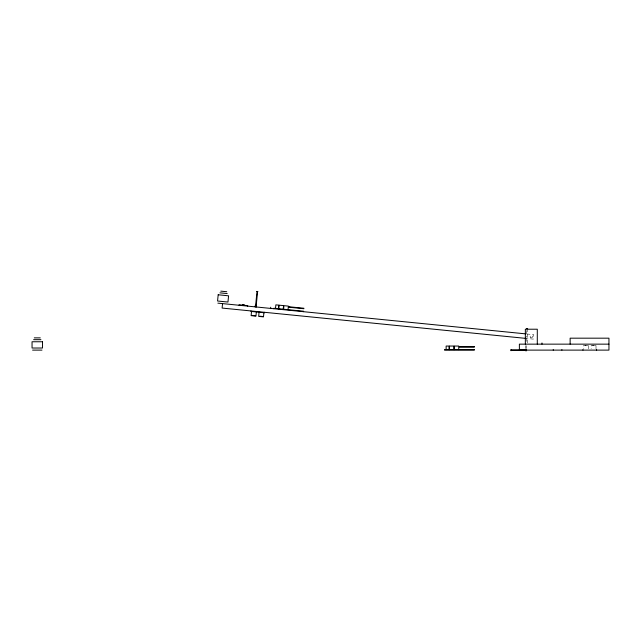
<?xml version="1.0" encoding="UTF-8"?>
<svg xmlns="http://www.w3.org/2000/svg" width="641" height="641" viewBox="0 0 641 641"><rect width="100%" height="100%" fill="white"/><g stroke="black" fill="none" stroke-linecap="round" stroke-linejoin="round"><path stroke-width="0.48" stroke-dasharray="3.21 2.4" d="M526.814 333.977L533.769 334.674L533.328 339.129L527.359 338.536M596.01 348.8L596.01 345.459L591.154 345.459L591.154 348.8M595.705 345.459L591.451 345.459M588.422 348.8L588.422 345.459L583.566 345.459L583.566 348.8M588.118 345.459L583.871 345.459M527.351 328.617L527.351 342.951M526.75 330.532L526.75 337.214M526.75 338.176L526.75 342.951M526.261 345.699L526.261 348.568M525.66 345.699L525.66 348.568M530.724 337.711A1.194 1.194 0 0 0 532.511 336.677A1.194 1.194 0 0 0 530.724 335.644A1.194 1.194 0 0 0 530.724 337.711"/><path stroke-width="0.96" d="M222.555 303.61L222.106 308.065L526.365 338.44M239.045 305.26L239.093 304.779L247.706 305.645L247.658 306.118M242.659 305.14L242.715 304.547L244.205 304.691L244.141 305.284M250.968 310.949L250.919 311.422L264.509 312.776L264.557 312.303M251.528 311.486L251.112 315.644L255.943 316.125L256.36 311.967M255.174 306.871L255.294 305.677L256.48 305.797L256.368 306.983M255.591 305.709L257.017 291.447M256.184 305.765L257.61 291.503M259.076 312.239L258.66 316.398L263.491 316.878L263.9 312.72M270.622 308.409L270.742 307.223M273.843 308.73L273.891 308.257L303.602 311.222L303.554 311.694M275.518 308.417L275.87 304.852L278.787 305.14L278.426 308.706M278.747 308.738L279.099 305.172L283.562 305.621L283.202 309.186M283.578 309.218L283.939 305.661L288.394 306.102L288.041 309.667M526.453 328.617L527.647 328.617M34.285 337.871L40.263 337.871M33.62 339.666L40.928 339.666M608.95 344.145L519.378 344.145L519.378 350.114L608.95 350.114L608.95 338.176L570.137 338.176L570.137 344.145M511.029 349.818L525.364 349.818M32.595 350.114L41.953 350.114M511.029 350.419L525.364 350.419M256.721 291.415L257.906 291.535M220.8 291.134L226.746 291.727M219.951 292.849L227.235 293.578M217.9 303.145L525.812 333.881M251.44 315.38L255.671 315.797M259.605 316.189L263.219 316.55M525.957 349.818L526.221 350.266L525.748 350.331M526.381 349.698L526.261 350.635L525.38 350.274M596.611 349.641L596.611 350.114M582.965 349.641L582.965 350.114M561.893 349.641L561.893 350.114M553.239 349.641L553.239 350.114M541.982 342.951L541.982 344.145M537.294 344.145L537.294 329.218L525.348 329.218L525.348 344.145M526.557 349.521L526.557 350.715L525.364 350.715L525.364 349.521M511.029 349.521L511.029 350.715M458.732 349.641L458.732 346.052L454.253 346.052L454.253 349.641M453.876 349.641L453.876 346.052L449.397 346.052L449.397 349.641M449.077 349.641L449.077 346.052L446.144 346.052L446.144 349.641M218.188 294.772L217.563 301.014L227.964 302.047L228.581 295.813L218.188 294.772M289.043 306.767L288.995 307.239L303.85 308.722L303.898 308.249L289.043 306.767M255.27 306.118C255.775 308.465 257.193 304.699 255.27 306.118M42.498 341.757L32.05 341.757L32.05 348.023L42.498 348.023L42.498 341.757M474.364 346.653L459.437 346.653L459.437 347.134L474.364 347.134L474.364 346.653M474.364 349.641L444.509 349.641L444.509 350.114L474.364 350.114L474.364 349.641"/></g></svg>
